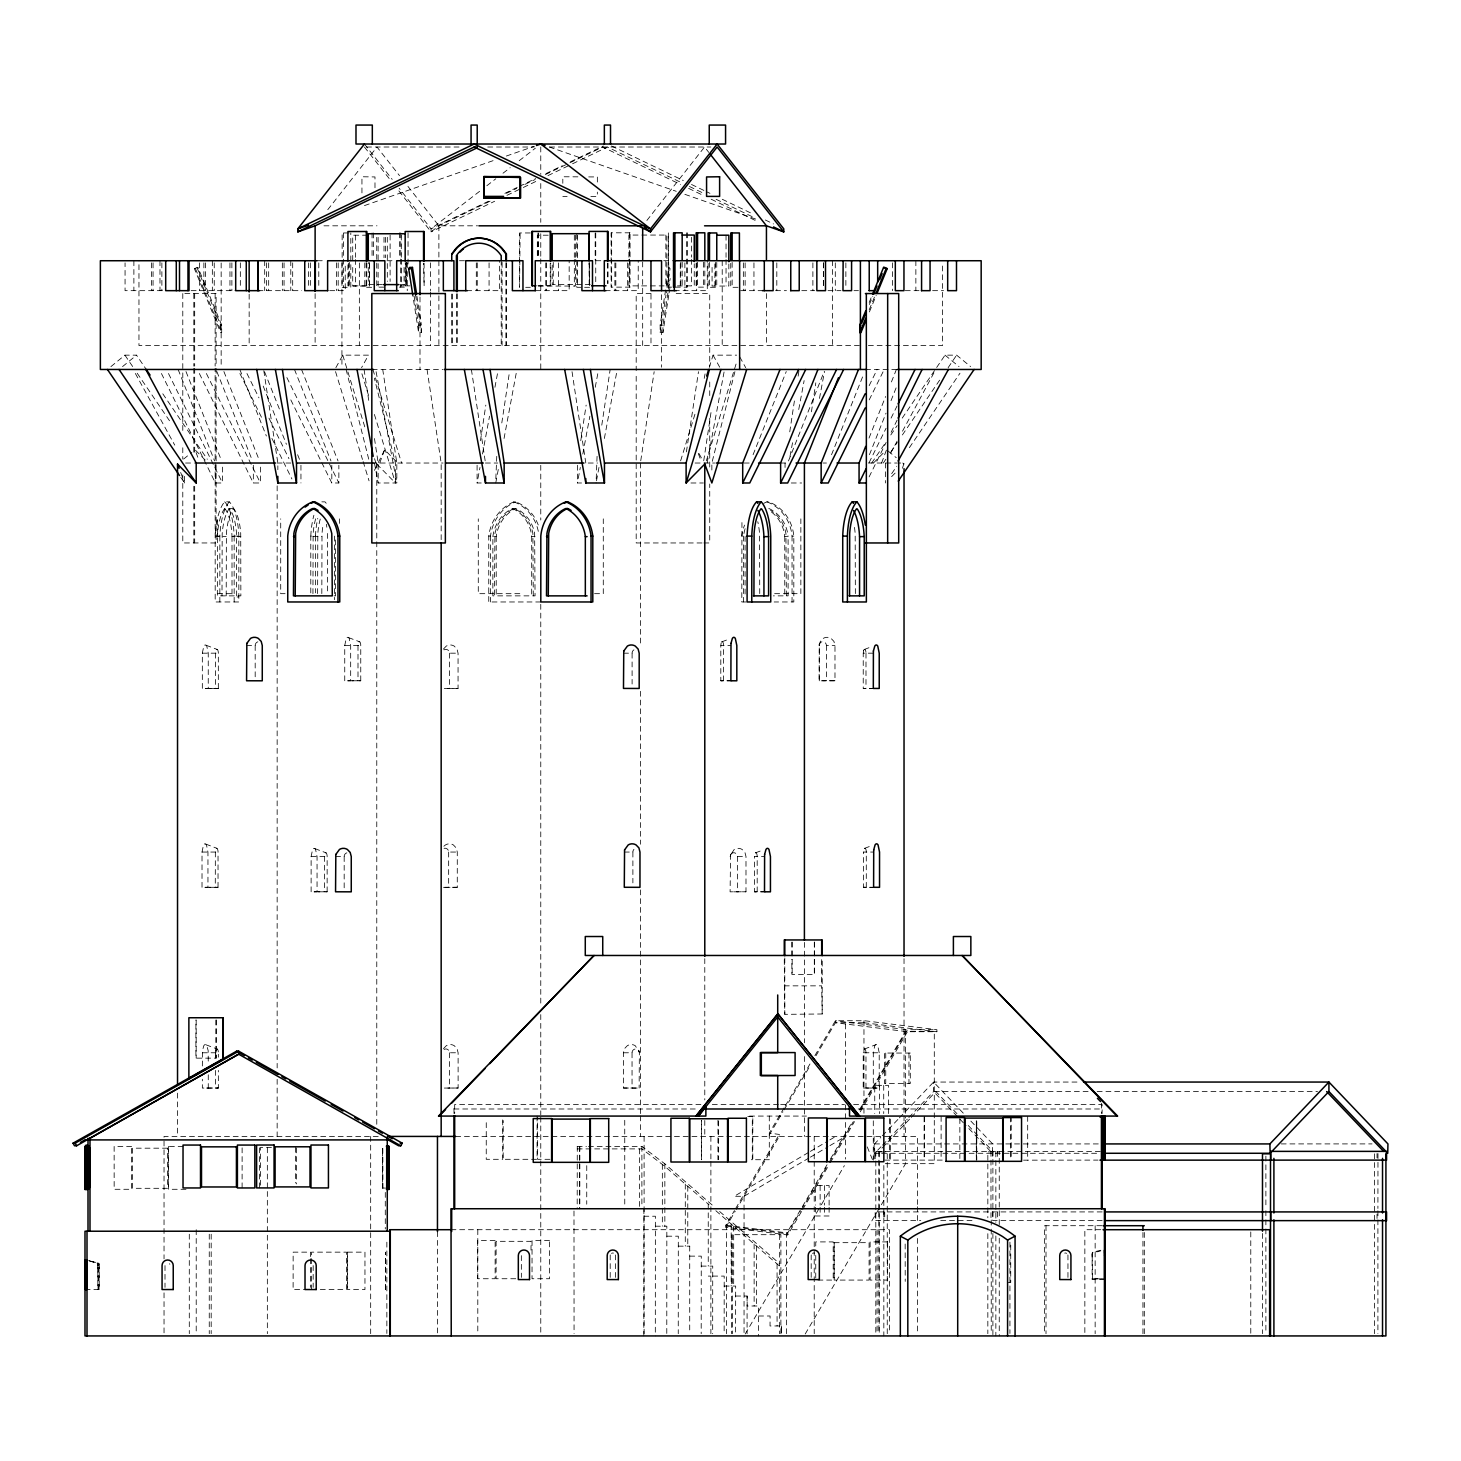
<?xml version="1.0" encoding="UTF-8"?>
<svg xmlns="http://www.w3.org/2000/svg" width="1461" height="1461" viewBox="0 0 1461 1461"><rect width="100%" height="100%" fill="white"/><g stroke="black" fill="none" stroke-linecap="round" stroke-linejoin="round"><path stroke-width="0.75" stroke-dasharray="5 3.75" d="M98.07 1289.57L97.832 1264.934M98.581 1289.552L98.051 1263.783M99.038 1289.552L99.038 1263.345M85.122 1289.533L99.275 1289.552L99.257 1264.916L98.581 1262.998L89.505 1261.026M1104.589 1279.562L1092.134 1279.562L1092.134 1253.008L1100.443 1251.018M1100.863 1278.813L1092.536 1278.813L1092.134 1253.1M89.304 1260.989L97.814 1263.363L97.832 1289.57M97.814 1264.313L97.631 1263.747M453.987 1113.519L453.987 1105.1M1101.448 1103.165L1101.43 1113.519M1100.845 1250.251L1092.536 1252.241L1092.134 1255.62M216.904 688.46L218.328 688.423L202.33 688.46L202.33 653.177L203.809 646.054A8.51 3.013 -90 0 1 206.768 646.054L208.247 653.177L208.247 688.423L205.234 688.46L218.328 688.423L218.328 653.177A3.78 1.333 -90 0 0 217.926 650.474A3.945 1.388 -90 0 0 215.972 650.474A3.78 1.333 -90 0 0 215.644 653.177M216.593 887.32L218.036 887.284L202.02 887.32L202.02 852.055L203.499 844.915A8.51 3.013 -90 0 1 206.476 844.915L207.955 852.055L207.955 887.284L204.924 887.32L218.036 887.284L218.036 852.055A3.78 1.333 -90 0 0 217.616 849.352A3.945 1.388 -90 0 0 215.68 849.352A3.78 1.333 -90 0 0 215.351 852.055L215.278 887.32M202.348 1066L202.44 1050.642L203.828 1045.656A8.51 3.013 -90 0 1 206.786 1045.656L208.174 1050.642L208.266 1063.791M325.693 891.831L327.136 891.794L311.12 891.831L311.12 856.548L312.599 849.425A8.51 3.013 -90 0 1 315.558 849.425L317.055 856.548L317.055 891.794L314.024 891.831L327.136 891.794L327.136 856.548A3.78 1.333 -90 0 0 326.716 853.845A3.945 1.388 -90 0 0 324.78 853.845A3.78 1.333 -90 0 0 324.452 856.548L324.379 891.831M359.315 680.808L360.757 680.771L344.741 680.808L344.741 645.525L346.22 638.402A8.51 3.013 -90 0 1 349.197 638.402L350.677 645.525L350.677 680.771L347.663 680.808L360.757 680.771L360.757 645.525A3.78 1.333 -90 0 0 360.356 642.822A3.945 1.388 -90 0 0 358.402 642.822A3.78 1.333 -90 0 0 358.073 645.525M226.199 595.869L226.382 533.667A36.415 12.875 90 0 1 233.267 508.866L233.888 508.83A34.206 12.09 -90 0 1 240.718 533.448L240.864 595.869L217.342 595.869L217.488 518.856M312.946 593.604L313.129 533.667A36.415 12.875 -90 0 1 316.325 516.573M321.822 593.604L322.004 533.667A36.415 12.875 90 0 1 323.191 524.499M635.845 1088.061L623.445 1088.025L623.445 1052.778L624.486 1048.669L627.372 1045.656A8.51 7.962 -90 0 1 635.206 1045.656L639.224 1051.792M730.573 854.429L730.098 891.831L745.987 891.794L745.987 856.548L744.946 852.439L742.078 849.425A8.51 7.962 -90 0 0 734.226 849.425L730.226 855.562M819.292 680.808L819.292 645.525L820.351 641.416L823.219 638.402A8.51 7.962 -90 0 1 831.053 638.402L833.939 641.416L834.98 645.525L834.98 680.771L822.58 680.808M480.45 440.747L485.819 405.117M496.758 456.343L495.754 480.76M501.799 422.941L509.524 371.697M580.766 440.747L586.135 405.117M597.074 456.343L596.07 482.988M601.786 425.169L610.168 369.469M640.74 460.799L654.163 371.697M686.396 451.887L687.419 445.203M687.747 442.975L698.486 371.697M703.727 460.799L711.105 411.801M789.744 431.853L794.784 398.433M798.144 376.153L799.149 369.469M811.439 411.801L815.804 382.837M668.773 295.085L662.947 332.56L660.153 332.56L660.153 325.109L669.101 267.418L670.069 268.623L666.307 292.876M660.153 332.56L665.979 295.085M662.947 332.56L662.947 325.109L670.179 278.503M669.12 292.876L670.142 286.265M492.868 536.625L493.343 533.667A36.415 34.078 -90 0 1 511.551 508.866L516.573 508.83A34.206 31.996 90 0 1 534.635 533.448L535.055 595.869L492.868 595.869L492.868 536.625L496.21 536.625L496.703 533.667A36.415 34.078 -90 0 1 514.893 508.866L515.733 508.465M481.235 482.988L477.09 482.988L479.993 467.41M482.477 454.042L489.526 416.221M494.932 387.275L497.836 371.697M495.754 482.988L498.658 467.41M504.045 438.464L516.5 371.697M581.551 482.988L577.405 482.988L580.309 467.41M582.793 454.042L589.86 416.221M595.248 387.275L598.152 371.697M596.49 480.76L598.973 467.41M604.361 438.464L616.816 371.697M704.22 378.381L705.06 373.925M707.124 462.954L724.126 371.697M790.017 456.27L792.921 440.692M798.729 409.537L804.134 380.609M819.475 398.415L824.461 371.697M734.92 371.642L711.854 463.027L711.854 471.903M680.625 460.854L695.984 410.815M709.297 367.423L713.059 355.151L736.636 355.151M706.339 460.854L736.271 363.332M819.201 644.538L819.566 643.388M374.418 470.369L384.663 449.751L397.757 463.027M379.714 463.027L384.663 449.751M881.586 463.027L886.535 449.751M902.46 468.269L904.03 463.027L897.803 463.027M753.072 454.718L786.255 371.551M788.483 460.945L824.168 371.551M831.528 454.718L863.889 373.632M869.021 438.081L885.622 396.497M891.429 381.942L896.397 369.469M869.441 454.718L886.023 413.134M891.009 400.661L896.817 386.106M869.185 302.445L871.724 296.273M869.386 304.509L872.783 296.273M869.185 309.878L875.121 295.432M869.405 311.942L876.18 295.432M869.149 385.686L877.148 369.469M869.204 399.876L884.215 369.469M869.076 462.717L886.06 428.256M891.064 418.12L897.072 405.957M869.112 476.907L886.115 442.446M891.119 432.31L897.109 420.147M890.717 453.074L897.145 441.131M902.514 431.178L935.734 369.469M335.866 367.679L342.769 355.151L368.501 355.151L361.579 367.679M784.064 1107.913L769.235 1133.097L779.316 1134.43L779.316 1136.421L736.344 1209.379M785.214 1105.977L810.325 1063.371M814.891 1055.609L835.418 1020.746L864.656 1020.746L936.903 1029.731L936.903 1031.722L907.445 1031.722L835.418 1022.737L816.023 1055.664M769.235 1135.087L782.932 1111.858M784.064 1109.903L810.325 1065.361M801.541 1211.498L787.735 1234.947L725.825 1227.24L725.825 1225.231L734.463 1210.548M735.614 1208.594L779.316 1134.43M725.825 1227.24L735.23 1211.242M786.42 1333.674L786.42 1233.687L829.209 1161.057M830.378 1159.084L852.347 1121.792M859.287 1110.013L905.546 1031.484L934.291 1031.484L934.291 1118.085M787.735 1234.947L787.735 1232.956L800.391 1211.461M801.541 1209.507L828.022 1164.563M829.172 1162.609L853.352 1121.573M860.255 1109.849L907.445 1029.731L936.903 1029.731M802.692 1209.544L829.172 1164.6M830.323 1162.646L854.502 1121.61M860.255 1111.839L907.445 1031.722L907.445 1029.731L835.418 1020.746L835.418 1022.737L864.656 1022.737L864.656 1020.746M745.201 1333.984L820.169 1206.731M821.319 1204.777L844.385 1165.622M805.212 1333.984L880.179 1206.731M881.33 1204.777L905.546 1163.668L905.546 1120.368M871.706 463.027L885.695 442.446M890.79 434.958L897.145 425.608M902.222 418.12L945.03 355.151L956.626 355.151L970.634 366.601M883.321 463.027L885.859 459.284M890.954 451.796L897.31 442.446M902.387 434.958L940.555 378.819M948.116 367.679L956.626 355.151M891.685 473.674L896.744 466.242M909.399 447.632L959.987 373.194M443.432 649.068L446.299 646.054A8.51 7.962 -90 0 1 454.152 646.054L457.019 649.068L458.06 653.177L458.06 688.423L445.678 688.46M443.468 1048.669L446.354 1045.656A8.51 7.962 -90 0 1 454.188 1045.656L457.056 1048.669L458.115 1052.778L458.115 1088.025L445.715 1088.061M327.775 209.69L376.993 147.013L399.51 175.667M646.894 220.447L704.549 147.013L708.786 152.382M233.577 508.465L224.391 508.866A36.415 12.875 90 0 0 217.525 533.667L217.342 536.625L226.199 536.625M879.321 1153.277L874.774 1153.277L880.965 1146.775M882.517 1145.15L907.281 1119.144M908.833 1117.519L933.597 1091.531L933.597 1082.053L1079.003 1082.053M881.969 1148.145L909.692 1119.035M911.244 1117.409L935.88 1091.531L957.466 1114.177M874.774 1153.277L874.536 1143.926L880.764 1137.407M882.316 1135.781L897.858 1119.51M899.41 1117.866L933.597 1082.053L964.662 1114.615M873.441 463.027L885.074 451.23M891.594 476.67L896.25 471.94M110.926 366.601L124.916 355.151L136.53 355.151L146.264 369.469M122.541 366.601L136.53 355.151M183.666 459.046L191.775 452.417M443.87 846.229L445.495 844.915A8.51 7.962 -90 0 1 453.348 844.915L456.216 847.928L457.275 852.055L457.275 887.284L444.874 887.32M479.628 191.318L431.068 228.866L431.068 231.861L494.64 201.271M486.823 185.748L495.809 178.79M503.004 173.22L510.199 167.668M519.203 160.71L535.383 148.182M490.074 201.18L438.884 225.816L431.068 231.861L397.739 189.437M808.426 1152.528L734.262 1196.285L744.051 1196.285L808.463 1158.299M810.38 1151.378L827.93 1141.023M829.885 1139.872L835.747 1136.421M810.417 1157.149L827.985 1146.775M829.921 1145.625L845.535 1136.421M488.485 201.253L431.068 228.866L399.127 188.213M504.885 193.345L517.194 187.428M519.239 186.442L535.639 178.552M545.903 173.622L562.302 165.714M570.502 161.769L603.32 145.99M506.437 193.309L516.683 188.378M524.864 184.433L535.11 179.52M545.337 174.589L567.854 163.76M569.918 162.774L602.663 147.013L680.461 184.433M506.93 195.354L521.285 188.451M523.348 187.465L537.703 180.561M547.948 175.612L570.502 164.764M572.566 163.778L607.411 147.013L681.246 182.534M194.368 268.623L197.984 267.418L221.688 325.109L221.688 332.56L220.629 332.56L194.368 268.623L197.984 267.418M721.825 641.836L729.331 638.987M864.255 649.488L871.76 646.657M755.447 852.859L761.071 850.74M864.547 848.348L872.053 845.517M864.236 1049.089L875.486 1044.834M364.446 205.599L493.471 160.527M506.364 156.035L534.324 146.264M216.922 1088.061L218.346 1088.025L218.346 1070.402M733.605 891.831L745.987 891.794M784.265 959.621L784.794 1014.336L822.196 1013.989L822.196 957.905M366.528 147.013L461.165 147.013M487.737 147.013L534.142 147.013M549.628 147.013L710.85 147.013M562.814 196.395L567.142 196.395M590.865 196.395L597.348 196.395L597.348 192.085M323.958 225.816L376.993 225.816M407.948 186.405L438.884 225.816L477.564 225.816M348.996 232.956L342.148 232.956L342.148 287.306L350.804 287.306L350.804 232.956M530.325 232.956L519.568 232.956L519.568 287.306L520.116 232.956M367.496 235.203L352.722 235.203L352.722 261.738M548.222 235.203L537.338 235.203L537.338 257.319M317.238 260.734L325.858 260.734M386.982 260.734L394.488 260.734M459.466 260.734L464.452 260.734M595.832 260.734L600.8 260.734M663.696 260.734L674.306 260.734M382.398 284.603L368.282 284.603L368.282 262.487M399.803 284.603L406.322 284.603L406.322 262.487M590.244 284.511L552.203 284.511L552.203 262.414M366.857 285.863L347.919 285.863L347.919 263.217M400.095 285.881L404.076 285.881L404.076 263.784M409.81 285.863L405.172 285.863L405.263 262.487M537.977 285.772L550.779 285.772L550.779 263.126M677.466 285.881L694.249 285.881L694.249 263.784M538.397 286.046L575.378 286.046L575.378 259.528M371.642 287.306L364.793 287.306L364.793 262.396M384.006 287.141L376.737 287.141L376.737 237.339M399.383 287.141L408.039 287.141M525.686 287.306L530.325 287.306M589.605 287.306L576.803 287.306L576.803 232.956M738.024 287.306L730.756 287.306L730.756 262.396M162.281 290.666L125.062 290.666L125.062 262.87M191.135 290.666L238.435 290.666M257.958 290.666L301.715 290.666M329.729 290.666L345.234 290.666L345.234 262.87M466.662 290.666L499.644 290.666L499.644 260.734M535.73 290.666L569.169 290.666L569.169 260.734M605.256 290.666L638.22 290.666L638.22 260.734M674.306 290.666L707.288 290.666L707.288 260.734M740.617 290.666L762.368 290.666M775.535 290.666L786.456 290.666M801.779 290.666L814.727 290.666M828.058 290.666L840.97 290.666M853.991 290.666L858.447 290.666M905.254 290.666L919.426 290.666M932.611 290.666L943.569 290.666M184.835 293.551L216.1 293.551L216.1 366.108M651.076 293.551L636.192 293.551L636.192 370.637M676.187 293.551L709.736 293.551L709.736 366.108M196.925 267.418L220.629 325.109L221.688 325.109M414.12 296.273L418.595 325.109L421.407 325.109L421.407 332.56L418.595 332.56L412.787 295.085M660.153 325.109L662.947 325.109M859.397 345.526L138.959 345.526L138.959 260.734M868.382 345.526L942.601 345.526L942.601 262.962M372.208 369.469L442.975 369.469M865.551 369.469L897.438 369.469M185.565 463.027L194.587 463.027M277.152 463.027L293.898 463.027M371.478 463.027L443.067 463.027M485.381 463.027L497.763 463.027M579.487 463.027L597.604 463.027M695.089 463.027L714.721 463.027M744.215 463.027L749.858 463.027M780.612 463.027L787.662 463.027M822.927 463.027L826.451 463.027M868.327 463.027L896.981 463.027M161.441 373.523L215.443 482.988L222.492 482.988L222.492 465.255M199.353 373.523L253.337 482.988L260.405 482.988L260.405 465.255M290.812 399.876L331.811 482.988L338.861 482.988L338.861 465.255M374.436 462.954L378.162 482.988L396.826 482.988L396.826 463.027L382.727 369.469M690.943 482.988L703.38 482.988M791.259 482.988L801.632 482.988M229.34 501.853A42.533 15.03 90 0 0 219.844 536.096L215.187 536.096A42.533 15.03 90 0 1 224.665 501.853L229.34 501.853A40.305 14.245 90 0 1 238.837 536.096L238.837 601.969L215.187 601.969L215.132 368.373M321.84 501.853L324.963 501.853A40.305 14.245 90 0 1 327.41 505.049M540.753 601.969L488.759 601.969L488.759 536.096A42.533 39.776 -90 0 1 513.87 501.853L515.642 501.853A40.305 37.694 -90 0 1 538.232 524.956M763.665 503.388A42.533 39.776 -90 0 1 766.934 501.853L768.687 501.853A40.305 37.694 -90 0 1 793.816 536.096L793.816 601.969L774.147 601.969M224.665 501.853A40.305 14.245 90 0 1 234.162 536.096L238.837 536.096M310.791 592.892L310.791 536.096L315.466 536.096A42.533 15.03 90 0 1 317.767 518.381M488.759 536.096L490.512 536.096A42.533 39.776 -90 0 1 515.642 501.853M745.11 528.663A42.533 39.776 -90 0 0 743.576 536.096L741.804 536.096A42.533 39.776 -90 0 1 744.562 525.102M766.934 501.853A40.305 37.694 -90 0 1 792.045 536.096L793.816 536.096M224.702 508.465L225.031 508.83A34.206 12.09 -90 0 1 231.842 533.448L232.007 536.516L240.864 536.516M312.946 536.625L321.822 536.625M512.373 508.465L513.213 508.83A34.206 31.996 90 0 1 531.293 533.448L531.694 536.516L535.055 536.516M771.536 512.099A34.206 31.996 90 0 1 784.338 533.448L784.758 536.516L788.1 536.516L788.1 595.869L773.399 595.869M702.01 542.962L636.192 542.962L636.192 372.92M703.855 542.962L709.736 542.962L709.736 484.011M217.488 593.677L233.176 593.677M285.078 593.677L280.713 593.677L280.713 518.856M519.806 593.677L478.277 593.677L478.277 518.856M594.554 593.677L603.283 593.677L603.283 518.856M774.622 593.677L800.847 593.677L800.847 518.856M334.058 595.869L335.628 595.869L335.628 536.625M237.066 596.983L238.472 596.983M746.169 601.969L741.804 601.969L741.951 518.856M246.58 645.525L255.182 645.525A3.78 3.543 -90 0 1 256.259 642.822A3.945 3.689 -90 0 1 257.885 641.836M344.741 645.525L360.757 645.525M722.245 680.808L720.803 680.771L720.803 645.525L730.884 645.525M834.98 680.771L819.091 680.808L819.292 645.525M819.091 645.525A3.78 3.543 -90 0 1 820.151 642.822A3.945 3.689 -90 0 1 825.301 642.822A3.78 3.543 -90 0 1 826.378 645.525L834.98 645.525M202.33 653.177L218.328 653.177M443.998 649.871A3.945 3.689 -90 0 1 448.399 650.474A3.78 3.543 -90 0 1 449.458 653.177L458.06 653.177M623.482 653.177L632.102 653.177A3.78 3.543 -90 0 1 633.161 650.474A3.945 3.689 -90 0 1 633.928 649.871M873.313 653.177L863.232 653.177L863.232 688.423L864.656 688.46M731.961 680.808L720.803 680.771L733.897 680.808M444.308 688.46L458.06 688.423M874.39 688.46L863.232 688.423L876.326 688.46M202.02 852.055L218.036 852.055M444.071 848.348A3.945 3.689 -90 0 1 447.596 849.352A3.78 3.543 -90 0 1 448.673 852.055L457.275 852.055M624.285 852.055L632.887 852.055A3.78 3.543 -90 0 1 633.964 849.352M864.967 887.32L863.524 887.284L863.524 852.055L873.605 852.055M311.12 856.548L327.136 856.548M335.555 856.548L344.175 856.548A3.78 3.543 -90 0 1 345.234 853.845A3.945 3.689 -90 0 1 346.878 852.859M730.098 856.548L730.299 856.548A3.78 3.543 -90 0 1 731.377 853.845M731.176 853.845A3.945 3.689 -90 0 1 736.326 853.845A3.78 3.543 -90 0 1 737.385 856.548L745.987 856.548M755.867 891.831L754.424 891.794L754.424 856.548L764.505 856.548M443.505 887.32L457.275 887.284M874.682 887.32L863.524 887.284L874.445 887.32M765.582 891.831L754.424 891.794L765.345 891.831M784.265 985.846L821.685 985.846L822.196 1013.989M202.348 1052.778L218.346 1052.778L218.346 1057.18M444.034 1049.473A3.945 3.689 -90 0 1 448.436 1050.075A3.78 3.543 -90 0 1 449.513 1052.778L458.115 1052.778M623.445 1052.778L632.047 1052.778A3.78 3.543 -90 0 1 633.124 1050.075A3.945 3.689 -90 0 1 638.274 1050.075A3.78 3.543 -90 0 1 639.352 1052.778L639.133 1088.061M639.334 1052.778L638.859 1050.642M879.212 1052.778L877.732 1045.656A8.51 3.013 -90 0 0 874.774 1045.656L873.294 1052.778L873.294 1088.025L876.308 1088.061L863.214 1088.025L879.212 1088.061L879.212 1052.778L863.214 1052.778L863.214 1088.025L864.638 1088.061M444.345 1088.061L458.115 1088.025M623.445 1088.025L639.334 1088.061M1088.098 1091.531L933.597 1091.531L958.361 1117.519M1097.174 1091.531L1317.548 1091.531M700.896 1104.498L454.681 1104.498L454.681 1113.519M712.292 1104.498L778.403 1104.498M780.685 1104.498L844.513 1104.498M853.626 1104.498L1102.124 1104.498L1102.124 1113.519M453.987 1108.99L696.806 1108.99M858.191 1108.99L1102.124 1108.99M749.566 1116.076L806.472 1116.076M747.795 1116.478L752.305 1116.478L752.305 1159.724L747.795 1159.724M378.216 1136.421L164.034 1136.421L164.034 1258.852M455.686 1136.421L917.526 1136.421L917.526 1204.448M874.536 1143.926L1099.476 1143.926M1281.169 1143.908L1372.043 1143.908M131.618 1146.392L114.141 1146.392L114.159 1189.291L131.618 1189.291L131.6 1146.392M185.967 1189.291L168.508 1189.291L168.508 1146.392L185.967 1146.392M577.186 1146.392L586.427 1146.392M588.418 1146.392L641.89 1146.392L664.846 1163.851L712.785 1205.544M271.472 1147.36L260.551 1147.36L260.551 1187.483M382.8 1148.291L382.946 1188.414M577.186 1148.894L641.89 1148.894L664.846 1166.353L709.06 1204.795M1100.316 1151.378L875.176 1151.378L875.176 1160.107M881.604 1153.277L1099.713 1153.277M549.957 1159.303L537.575 1159.303L537.575 1117.738M884.709 1160.107L945.304 1160.107M1023.54 1160.162L1098.033 1160.107M885.256 1163.668L934.291 1163.668L934.291 1120.368M385.467 1188.049L382.472 1188.049L382.472 1147.926L382.618 1188.049M1102.16 1211.918L875.176 1211.918L875.176 1220.629L920.795 1220.629M643.826 1216.228L655.368 1216.228L655.313 1335.938M940.738 1220.629L975.199 1220.629M1102.16 1220.629L992.75 1220.629L992.75 1211.918M1101.85 1225.706L1044.633 1225.706L1044.633 1333.692M655.313 1226.199L666.837 1226.199L666.782 1335.938M450.938 1229.705L889.402 1229.705L889.402 1333.674M1100.772 1229.705L1084.847 1229.705L1084.847 1335.938M666.782 1236.189L678.306 1236.189L678.251 1333.692M386.855 1242.16L386.855 1333.455M834.176 1242.672L869.094 1242.672L869.094 1280.073L834.176 1280.073L834.176 1242.672L834.176 1280.073M905.163 1244.005L905.217 1281.407M1010.738 1245.082L1010.738 1282.484L1007.743 1282.484M678.251 1246.16L689.793 1246.16M347.481 1252.15L364.958 1252.15L364.958 1289.552L347.481 1289.552L347.481 1252.15L347.499 1289.552M689.72 1256.131L701.262 1256.131L701.189 1333.692M701.189 1266.103L712.731 1266.103L712.676 1333.729M708.275 1276.092L710.758 1276.092M712.676 1276.092L724.199 1276.092L724.145 1333.674M515.751 1278.74L496.101 1278.74L496.101 1241.32L531.037 1241.32L531.019 1250.123M1092.536 1278.795L1104.991 1278.795M817.923 1280.073L833.208 1280.073L833.19 1241.905L815.749 1241.905L815.749 1246.397M724.145 1286.064L735.668 1286.064L735.614 1333.729M308.399 1289.552L293.113 1289.552L293.15 1252.15L310.59 1252.15L310.59 1256.551M320.288 1289.552L346.476 1289.552L346.476 1252.15L311.558 1252.15L311.558 1289.552M385.613 1289.552L385.485 1252.15L385.485 1289.552L388.48 1289.552M735.614 1296.035L747.155 1296.035L747.155 1306.006L758.624 1306.006L758.551 1335.938M758.551 1315.996L770.093 1315.996L770.038 1325.967L781.562 1325.967L781.562 1335.938M577.917 176.836L562.814 176.763L562.814 183.301M588.71 176.909L597.348 176.945L597.348 183.429M863.962 1022.737L936.903 1031.722M725.825 1225.231L787.735 1232.956M726.427 1226.199L786.42 1233.687M88.646 1260.496L99.275 1263.747M549.373 147.013L676.26 191.318M684.862 194.331L757.967 219.862M348.485 637.58L359.735 641.836M206.056 645.232L217.305 649.488M314.846 848.604L326.113 852.859M205.745 844.093L217.013 848.348M206.074 1044.834L217.324 1049.089M768.778 508.465L769.618 508.83A34.206 31.996 90 0 1 787.698 533.448L788.1 536.516M611.52 145.99L683.291 180.525M691.491 184.47L709.955 193.345M722.245 199.262L753.018 214.073M765.308 219.99L773.526 223.935M689.446 186.478L703.8 193.382M716.109 199.299L755.063 218.054M688.642 188.378L702.978 195.281M711.178 199.226L758.259 221.871M945.03 355.151L959.019 366.601M888.16 451.084L896.269 457.713M902.77 463.027L904.03 464.068M719.634 1211.498L779.571 1263.619M715.853 1210.712L779.571 1266.103M376.774 464.068L395.438 482.988L395.438 463.027L374.363 378.18M205.216 460.087L195.025 449.751L198.55 459.229M970.871 1121.117L992.622 1143.908L992.403 1153.277L967.639 1127.271M968.241 1125.5L992.896 1151.378L992.896 1219.734M959.895 1119.144L966.086 1125.646M364.428 144.018L392.187 179.374M364.428 147.013L390.799 180.598M162.792 393.794L207.316 459.284M124.916 355.151L133.444 367.679M137.188 373.212L170.261 421.864M180.78 477.4L184.579 482.988L184.579 476.341M739.777 356.941L745.694 367.679M713.059 355.151L719.981 367.679M698.997 453.549L703.179 461.128M135.343 373.45L174.736 445.112M286.867 377.577L338.861 482.988M246.964 373.523L258.962 397.849M268.952 418.12L288.949 458.663M239.896 373.523L262.907 420.147M271.892 438.391L291.89 478.934M206.403 373.523L260.405 482.988M168.49 373.523L222.492 482.988M195.427 268.623L221.688 332.56M867.25 1146.903L872.4 1159.486M301.532 369.469L338.021 460.945M294.483 369.469L330.971 460.945M279.38 408.97L263.619 369.469L277.846 463.027L277.846 469.675M297.624 454.718L300.126 460.945M263.199 386.106L286.429 444.327M239.823 369.469L266.359 435.999M223.898 371.551L259.565 460.945M216.849 371.551L252.516 460.945M185.985 371.551L221.652 460.945M178.114 369.469L214.603 460.945M698.303 453.549L701.134 461.128M180.671 472.469L184.579 482.988M372.884 369.469L401.592 463.027M361.908 373.76L369.14 397.319M374.4 414.449L395.438 482.988M342.769 355.151L365.195 428.219M374.546 458.681L375.879 463.027M335.537 371.605L362.474 459.43M363.132 461.566L369.049 480.833M346.093 369.469L369.158 460.854M376.098 371.697L396.826 482.988M416.933 296.273L421.407 325.109M415.581 295.085L421.407 332.56M572.036 371.697L585.806 463.027M471.392 369.469L485.162 460.799M427.05 369.469L441.167 463.027L441.167 540.643M364.063 369.469L368.775 400.661M374.473 438.519L378.162 463.027L378.162 482.988M327.465 533.448L327.629 593.677M98.581 1262.998L98.07 1265.61M97.613 1262.998L97.832 1265.61M1092.536 1252.241L1092.134 1254.944M99.038 1264.295L98.581 1265.591M1377.979 1153.569L1377.906 1208.448M1377.906 1210.731L1377.979 1218.456M1377.906 1219.825L1377.906 1333.674M1377.029 1153.569L1377.029 1157.916M1377.029 1214.091L1377.029 1218.456M1374.491 1153.806L1374.491 1212.995M1374.491 1215.278L1374.491 1222.108M1374.491 1224.391L1374.491 1333.674M1265.883 1156.089L1265.883 1208.448M1265.883 1210.731L1265.883 1217.561M1265.883 1219.825L1265.883 1226.656M1265.883 1228.938L1265.883 1333.674M1262.487 1233.486L1262.487 1333.674M1250.78 1231.952L1250.78 1333.674M1144.31 1232.463L1144.31 1333.692M1142.94 1232.463L1142.94 1333.692M1095.147 1225.706L1095.147 1333.692M1067.954 1277.407L1067.954 1255.62A2.593 2.593 0 0 0 1067.863 1254.944M1046.003 1225.706L1046.003 1333.692M1027.686 1116.405L1027.667 1160.162M1011.195 1116.405L1011.176 1157.97M1010.683 1116.916L1010.683 1157.879M1009.935 1242.16L1009.935 1333.455M999.251 1224.592L999.251 1151.871L987.837 1151.871L987.837 1217.78M999.251 1238.216L999.251 1335.938M997.479 1151.378L997.479 1160.107M997.479 1211.918L997.479 1220.629M995.854 1151.871L995.854 1222.309M995.854 1235.951L995.854 1335.938M992.896 1233.413L992.896 1335.938M992.75 1151.378L992.75 1157.916M990.978 1151.378L990.978 1218.456M991.234 1220.045L991.234 1226.856M991.234 1229.139L991.234 1333.674M987.837 1233.687L987.837 1333.674M976.77 1121.464L976.77 1160.162M976.332 1160.162L976.332 1120.788L976.313 1157.97M959.859 1118.596L959.84 1160.162M941.121 1116.441L941.103 1160.18M924.63 1116.441L924.612 1160.18M924.119 1116.935L924.119 1160.18M917.526 1206.713L917.526 1222.583M917.526 1238.453L917.526 1333.674M915.864 260.734L915.864 290.666M908.961 1053.052L908.961 1083.478M905.546 1029.494L905.546 1118.085M904.03 958.653L904.03 1113.629M904.03 1115.912L904.03 1136.421M892.525 262.87L892.525 290.666M890.206 1119.217L890.206 1160.18M889.767 1118.615L889.749 1160.18M888.398 1113.592L888.398 1085.34L874.737 1085.34L874.737 1113.592M887.247 1333.674L887.247 1151.871L875.815 1151.871L875.815 1158.683M885.75 1053.052L885.75 1083.478M885.366 463.027L885.366 482.988M884.709 1211.918L884.709 1220.629M883.832 1165.513L883.832 1335.938M883.722 1085.34L883.722 1113.592M883.759 1211.918L883.759 1220.629M879.394 1085.34L879.394 1113.592M879.212 1151.871L879.212 1158.683M879.212 1160.965L879.212 1333.674M878.883 1151.378L878.883 1209.562M878.883 1211.79L878.883 1333.674M877.093 1229.705L877.093 1333.674M875.815 1160.965L875.815 1333.674M874.098 1136.421L874.098 1159.121M873.294 1120.806L873.276 1160.18M866.282 887.32L866.282 852.055A3.78 1.333 -90 0 0 865.88 849.352A3.945 1.388 -90 0 0 863.944 849.352A3.78 1.333 -90 0 0 863.615 852.055M865.989 653.177L865.989 688.46M865.971 1088.061L865.971 1052.778A3.78 1.333 -90 0 0 865.569 1050.075A3.945 1.388 -90 0 0 863.615 1050.075A3.78 1.333 -90 0 0 863.287 1052.778M863.962 1020.746L863.962 1113.684M855.361 593.604L855.178 533.667A36.415 12.875 -90 0 0 853.991 524.499M845.864 262.87L845.864 288.529M845.535 1023.997L845.535 1091.458M845.535 1104.936L845.535 1159.121M835.29 262.87L835.29 290.666M832.405 260.734L832.405 345.526M829.117 1205.124L829.117 1185.565L815.457 1185.565L815.457 1205.124M829.117 1207.297L829.117 1215.99L815.457 1215.99L815.457 1207.297M826.378 645.525L826.378 680.771M824.461 1185.565L824.461 1205.124M824.461 1207.297L824.461 1215.99M823.584 262.87L823.584 288.529M823.474 262.87L823.474 288.529M821.685 959.621L821.685 985.846M820.132 1185.565L820.132 1205.124M820.132 1207.297L820.132 1215.99M815.749 1255.364L815.749 1280.073M814.617 942.108L814.617 957.174M814.617 959.311L814.617 974.377L791.862 974.377L791.862 959.311M814.307 942.108L814.307 957.174M814.307 959.311L814.307 974.377M814.215 1136.421L814.215 1159.103M814.215 1161.367L814.215 1204.448M814.215 1206.713L814.215 1333.674M812.882 262.87L812.882 290.666M811.184 1277.371L811.184 1255.62A2.593 2.593 0 0 1 811.275 1254.944M804.408 942.4L804.408 1042.825M804.408 1056.522L804.408 1136.421M792.045 536.096L792.045 601.969M792.172 942.108L792.172 957.174M792.172 959.311L792.172 974.377M791.862 942.108L791.862 957.174M786.347 595.869L785.927 533.448A34.206 31.996 90 0 0 770.568 510.327M785.05 463.027L785.05 467.465M784.758 536.516L784.758 595.869M784.794 957.996L784.794 1014.336M781.507 1325.967L781.507 1333.948M780.886 1333.692L780.886 1234.691L731.377 1234.691L731.377 1333.692M779.663 1234.691L779.663 1333.692M777.069 1263.948L777.069 1325.967M776.814 262.87L776.814 290.666M769.29 1115.967L769.308 1159.724L752.799 1159.724L752.817 1115.967M766.441 293.57L766.441 345.526M759.738 593.604L759.556 533.667A36.415 12.875 -90 0 0 757.784 521.705M757.182 891.831L757.182 856.548A3.78 1.333 -90 0 0 756.78 853.845A3.945 1.388 -90 0 0 754.844 853.845A3.78 1.333 -90 0 0 754.515 856.548M756.615 1246.16L756.615 1306.006M753.949 262.87L753.949 290.666M754.132 1243.987L754.132 1306.006M747.082 1296.035L747.082 1333.802M745.128 262.87L745.128 290.666M745.073 536.516L745.073 595.869M744.051 1196.285L744.051 1333.692M743.576 536.096L743.576 601.969M743.357 262.87L743.357 290.666M737.385 856.548L737.385 891.794M733.678 1226.199L733.678 1286.064M732.6 1234.691L732.6 1333.692M732.144 262.396L732.144 287.306M731.176 1224.044L731.176 1286.064M728.838 263.948L728.838 286.046L712.073 286.046L712.073 263.948M726.427 1224.208L726.427 1333.71M726.044 235.203L726.044 257.319M726.044 259.528L726.044 286.046M723.56 680.808L723.56 645.525A3.78 1.333 -90 0 0 723.158 642.822A3.945 1.388 -90 0 0 721.204 642.822M722.209 260.734L722.209 345.526M718.392 1121.025L718.392 1159.724M717.954 1120.331L717.935 1159.724M716.767 262.396L716.767 287.306L708.11 287.306L708.11 262.396M715.379 262.396L715.379 287.306M714.867 263.948L714.867 286.046M710.886 1136.421L710.886 1159.103M710.886 1161.367L710.886 1204.448M710.886 1206.713L710.886 1333.674M709.736 381.978L709.736 395.584M709.736 418.266L709.736 470.405M709.498 262.396L709.498 287.306M708.238 1204.083L708.238 1266.103M704.823 262.231L704.823 287.141L696.148 287.141L696.148 262.231M704.786 958.653L704.786 1099.95M704.786 1120.459L704.786 1136.421M703.435 262.231L703.435 287.141M697.554 262.231L697.554 287.141M696.696 262.87L696.696 290.666M691.455 237.266L691.455 257.154M691.455 259.364L691.455 285.881M689.72 1246.16L689.72 1333.656M687.784 1186.295L687.784 1246.16M687.291 232.81L687.291 287.141L668.353 287.141L668.353 232.81L668.919 287.141M686.725 232.81L686.725 287.141M685.3 1184.14L685.282 1246.16M684.88 262.87L684.88 290.666M682.177 262.231L682.177 287.141M680.789 262.231L680.789 287.141M680.278 263.784L680.278 285.881M665.869 235.057L665.869 285.881M664.846 1163.851L664.846 1226.199M662.344 1164.454L662.344 1226.199M661.559 294.72L661.559 367.204M650.985 294.209L650.985 345.526M644.1 1136.421L644.1 1204.448M644.1 1206.713L644.1 1333.674M643.899 1208.74L643.826 1335.938M642.676 261.957L642.676 345.526M641.89 1146.392L641.89 1204.321M640.393 463.027L640.393 645.652M640.393 691.29L640.393 844.239M640.393 889.895L640.393 1113.592M640.393 1115.875L640.393 1136.421M639.407 1148.894L639.407 1208.74M632.887 852.055L632.887 882.882M632.102 653.177L632.102 684.022M632.047 1052.778L632.047 1088.025M629.49 232.81L629.49 287.141M628.887 257.154L628.887 235.057L666.928 235.057L666.928 285.881L628.887 285.881L628.887 259.364M627.646 262.87L627.646 290.666M624.742 1120.295L624.76 1204.211M615.83 262.87L615.83 290.666M615.41 1277.407L615.41 1255.62A2.593 2.593 0 0 0 615.318 1254.944M614.898 262.87L614.898 290.666M611.666 232.81L611.666 287.141M610.205 1277.371L610.205 1255.62A2.593 2.593 0 0 1 610.296 1254.944M608.013 263.126L608.013 283.507M607.466 263.126L607.466 283.507M595.741 232.956L595.741 282.777M595.175 232.956L595.175 260.131M589.641 263.126L589.641 285.772L589.075 263.126M589.185 262.414L589.185 284.511M586.756 1165.659L586.738 1204.211M579.761 1146.392L579.761 1208.74M579.688 1146.392L579.688 1208.74M577.351 235.221L577.351 287.306M577.405 465.255L577.405 482.988M577.278 1146.392L577.186 1208.74M575.378 235.203L575.378 257.319M574.319 235.203L574.319 257.319M574.319 259.528L574.319 286.046M573.99 1211.023L574.063 1333.674M558.595 262.87L558.595 290.666M553.262 262.414L553.262 284.511M550.231 263.126L550.231 285.772M546.304 262.87L546.304 290.666M545.83 262.87L545.83 290.666M540.771 147.013L540.771 174.389M540.771 183.52L540.771 222.309M540.771 233.723L540.771 256.533M540.771 258.816L540.771 369.469M540.771 465.31L540.771 520.006M540.771 604.343L540.771 1005.46M540.771 1014.591L540.771 1114.871M540.771 1117.154L540.771 1333.656M538.506 232.956L538.506 257.866M537.94 232.956L537.94 257.866M537.082 1116.058L537.082 1159.303L503.168 1159.303L503.168 1120.605M533.283 595.869L532.881 533.448A34.206 31.996 90 0 0 514.802 508.83L513.14 508.866A36.415 34.078 -90 0 0 494.932 533.667L494.457 595.869M531.694 536.516L531.694 595.869M521.34 1255.62L521.34 1277.371M506.419 262.816L506.419 345.453M505.89 262.816L505.89 345.453M502.712 1119.911L502.73 1159.303L486.239 1159.303L486.257 1119.911M502.091 262.414L502.091 345.453M501.214 260.168L501.214 345.453M496.21 536.625L496.21 595.869M490.512 536.096L490.512 601.969M489.07 262.87L489.07 290.666M477.802 1229.705L477.802 1333.674M477.254 262.87L477.254 290.666M477.09 465.255L477.09 482.988M476.304 262.87L476.304 290.666M457.311 293.825L457.311 345.453M456.416 293.825L456.416 345.453M452.289 294.081L452.289 345.453M451.759 294.081L451.759 345.453M449.458 653.177L449.458 688.423M449.513 1052.778L449.513 1088.025M448.655 852.055L448.655 887.284M438.884 225.816L438.884 345.526M437.46 1231.641L437.46 1333.674M430.593 262.87L430.593 290.666M430.575 291.981L430.575 345.526M424.11 263.217L424.11 285.863L423.544 263.217M420.001 296.985L420.001 369.469M418.595 325.109L418.595 332.56M408.039 232.81L408.039 264.496M407.254 262.87L407.254 290.666M406.651 262.231L406.651 287.141M405.72 263.217L405.72 285.863M401.282 235.057L401.282 257.154M401.282 259.364L401.282 285.881M400.771 232.81L400.771 287.141M399.383 232.81L399.383 257.702M390.105 235.057L390.105 281.462M387.311 237.266L387.311 281.462M385.394 237.339L385.394 257.702M385.284 1192.413L385.284 1228.938M384.006 237.339L384.006 257.702M378.125 237.339L378.125 287.141M376.774 463.027L376.774 1125.025M374.984 187.757L374.984 176.945L361.944 176.763L361.944 196.395M373.45 232.956L373.45 257.866M372.062 232.956L372.062 257.866M370.674 1136.421L370.674 1333.674M369.487 263.948L369.487 286.046L352.722 286.046L352.722 263.948M369.341 262.487L369.341 284.603M366.857 263.217L366.693 286.046M366.181 262.396L366.181 287.306M359.351 262.962L359.351 345.526M358 645.525L358 680.808M355.516 235.203L355.516 257.319M355.516 259.528L355.516 286.046M349.416 262.396L349.416 287.306M348.485 263.217L348.485 285.863M344.175 856.548L344.175 889.603M343.536 232.956L343.536 287.306M341.929 262.998L341.929 367.204M339.372 518.856L339.372 523.403M338.185 262.87L338.185 290.666M336.432 262.87L336.432 290.666M334.441 536.096L334.441 599.704M331.811 465.255L331.811 482.988M318.79 262.87L318.79 288.529M317.621 593.604L317.804 533.667A36.415 12.875 90 0 1 320.251 519.039M315.466 536.096L315.466 592.892M315.119 293.57L315.119 345.526M313.165 1265.591L313.165 1287.378M310.572 1258.743L310.59 1287.36M310.335 262.87L310.335 288.529M308.435 262.87L308.435 288.529M300.948 465.255L300.948 482.988M296.492 1147.835L296.473 1183.958M295.469 1147.36L295.469 1183.026M292.693 262.87L292.693 290.666M290.794 260.734L290.794 290.666M284.055 262.87L284.055 290.666M282.338 262.87L282.338 290.666M277.152 485.856L277.152 1067.936M277.152 1079.35L277.152 1136.421M268.678 262.87L268.678 290.666M267.345 1147.762L267.345 1333.674M266.432 262.87L266.432 290.666M264.697 260.734L264.697 290.666M259.565 1147.835L259.583 1188.469M255.182 645.525L255.182 678.561M253.337 465.255L253.337 482.988M249.155 294.209L249.155 345.526M242.124 1147.835L242.106 1188.469M240.334 262.87L240.334 288.529M236.664 595.869L236.518 533.448A34.206 12.09 -90 0 0 229.687 508.83L229.067 508.866A36.415 12.875 90 0 0 222.182 533.667L221.999 595.869M234.162 536.096L234.162 601.969M231.879 262.87L231.879 290.666M232.007 536.516L232.007 595.869M229.961 262.87L229.961 290.666M221.159 262.998L221.159 367.204M220.629 325.109L220.629 332.56M219.844 536.096L219.844 601.969M216.1 368.373L216.1 542.962L182.789 542.962L182.789 474.935M216.228 1019.997L216.228 1058.148L195.902 1058.148L195.902 1019.997M215.954 1019.997L215.954 1058.148M215.443 465.255L215.443 482.988M215.571 653.177L215.571 688.46M215.589 1052.778L215.589 1059.389M215.589 1070.42L215.589 1088.061M215.132 293.551L215.132 366.108M214.237 262.87L214.237 290.666M212.338 260.734L212.338 290.666M211.188 1234.216L211.188 1333.674M209.252 1234.216L209.252 1333.674M208.266 1074.803L208.266 1088.025L205.252 1088.061L218.346 1088.025L202.348 1088.061L202.348 1079.241M205.599 262.87L205.599 290.666M203.883 262.87L203.883 290.666M199.609 262.87L199.609 290.666M196.176 1019.997L196.176 1058.148M196.212 1229.705L196.212 1333.674M194.678 293.551L194.678 366.108M194.678 368.373L194.678 452.271M194.678 486.276L194.678 542.962M193.82 293.551L193.82 366.108M193.82 368.373L193.82 452.271M193.82 486.276L193.82 542.962M189.291 1234.216L189.291 1333.674M182.789 293.551L182.789 370.637M182.789 372.92L182.789 431.872M182.789 447.742L182.789 459.064M177.53 1093.12L177.53 1136.421M168.526 1146.392L168.526 1189.291M165.002 1265.591L165.002 1287.36M164.034 1292.857L164.034 1333.674M161.879 262.87L161.879 290.666M159.979 260.734L159.979 290.666M153.058 262.87L153.058 290.666M151.506 262.87L151.506 290.666M133.882 260.734L133.882 290.666M215.991 1050.075A3.945 1.388 -90 0 1 217.945 1050.075A3.78 1.333 -90 0 1 218.346 1052.778M215.662 1052.778A3.78 1.333 -90 0 1 216.064 1050.075M720.876 645.525A3.78 1.333 -90 0 1 721.277 642.822M310.791 536.096A42.533 15.03 90 0 1 313.878 515.276M326.351 524.262A34.206 12.09 -90 0 1 326.826 527.22M513.87 501.853A40.305 37.694 -90 0 1 538.488 532.297M863.634 650.474A3.945 1.388 -90 0 1 865.588 650.474A3.78 1.333 -90 0 1 865.989 653.177M863.305 653.177A3.78 1.333 -90 0 1 863.707 650.474M1064.685 1253.1A2.593 2.593 0 0 1 1066.658 1253.355M611.502 1253.355A2.593 2.593 0 0 1 613.474 1253.1M812.48 1253.355A2.593 2.593 0 0 1 814.453 1253.1M169.439 1263.747A2.593 2.593 0 0 1 169.86 1264.295M630.056 232.81L611.118 232.81L611.118 287.141L630.056 287.141L630.056 232.81M910.294 1053.052L884.435 1053.052L884.435 1083.478L910.294 1083.478L910.294 1053.052M167.504 1148.182L132.567 1148.182L132.567 1188.304L167.504 1188.304L167.504 1148.182M495.133 1240.553L477.674 1240.553L477.674 1278.74L495.133 1278.74L495.133 1240.553M549.5 1240.553L532.041 1240.553L532.041 1278.74L549.5 1278.74L549.5 1240.553M887.576 1241.905L870.117 1241.905L870.117 1280.073L887.576 1280.073L887.576 1241.905M701.481 1159.724L701.481 1120.331L701.463 1159.724"/><path stroke-width="1.5" d="M85.341 1265.61L85.158 1261.628L85.377 1264.167L85.341 1262.815M85.596 1289.57L85.158 1260.003L86.126 1289.552M86.82 1289.552L86.564 1260.003L86.583 1289.552M1104.607 1279.58L1104.607 1250.013L1104.607 1252.807M1104.607 1254.159L1105.009 1249.246L1105.009 1278.813M86.783 1264.149L86.108 1260.003L85.596 1265.61M705.882 1106.89L705.864 1116.076L438.501 1116.076L594.006 955.476L489.782 1063.645M849.535 1106.707L849.535 1108.99L705.882 1108.99L705.882 1106.707L698.358 1116.076L777.709 1016.911L857.023 1116.076L849.535 1106.707L849.517 1116.076L1117.628 1116.076L962.123 955.476L1116.88 1116.076M85.578 1261.665L85.596 1260.204M86.783 1261.628L86.802 1260.186M312.782 508.465L313.604 508.866A36.415 34.078 -90 0 1 331.793 533.667L332.286 595.869L293.46 595.869L293.862 533.448A34.206 31.996 -90 0 1 311.923 508.83L314.535 508.465L313.695 508.83A34.206 31.996 -90 0 0 295.633 533.448L295.213 595.869M587.103 595.869L546.505 595.869L546.925 533.448A34.206 31.996 -90 0 1 564.987 508.83L567.598 508.465L566.758 508.83A34.206 31.996 -90 0 0 548.679 533.448L548.277 595.869M746.681 369.469L711.854 482.988L704.786 464.068L686.122 482.988L686.122 463.027L709.352 369.469M706.667 376.007L708.676 369.469M686.122 482.988L720.967 369.469M805.741 369.469L749.749 482.988L742.699 482.988L742.699 463.027L780.028 369.469M843.654 369.469L787.662 482.988L780.612 482.988L780.612 463.027L817.941 369.469M838.413 377.796L804.408 463.027L804.408 940.117M865.204 407.984L828.223 482.988L821.155 482.988L821.155 463.027L858.484 369.469M866.117 482.988L859.068 482.988L859.068 463.027L865.697 446.39M866.008 320.178L860.931 332.56L859.872 332.56L859.872 325.109L865.807 310.682M872.564 294.209L883.576 267.418L884.635 267.418L887.192 268.623L877.02 293.369M861.771 323.045L866.008 312.745M873.623 294.209L877.002 285.954M879.559 279.781L882.097 273.591M859.872 332.56L865.807 318.114M875.961 293.369L886.133 268.623L887.192 268.623M742.699 482.988L798.692 369.469M780.612 482.988L836.605 369.469M821.155 482.988L865.149 393.794M859.068 482.988L866.063 468.798M898.058 403.93L915.061 369.469M898.113 418.12L922.11 369.469M898.077 461.037L948.408 369.469M388.224 1139.909L398.652 1145.789L400.752 1145.789L402.232 1143.178L238.691 1051.189L236.591 1051.189L73.05 1143.178L74.511 1145.789L76.611 1145.789L238.691 1054.166L87.003 1139.909M898.241 481.126L974.122 369.469M452.289 253.885L456.38 248.589A34.224 32.014 -90 0 1 502.328 248.589L506.419 253.885L506.419 260.588M364.428 144.018L297.788 228.866L297.788 231.861L315.119 225.816L476.852 147.981M777.69 1013.916L695.966 1116.076L777.928 1013.916L859.525 1116.076L777.928 1013.916M412.787 295.085L408.678 268.623L409.646 267.418L412.459 267.418L416.586 294.045M415.581 295.085L411.472 268.623L412.459 267.418M1101.978 1153.277L1270.12 1153.277L1328.926 1091.531L1328.926 1082.053L1083.551 1082.053M1270.12 1153.277L1269.883 1143.926L1328.926 1082.053L1387.95 1143.908L1387.731 1153.277L1328.926 1091.531M439.25 1116.076L445.568 1109.52M451.887 1102.964L485.034 1068.557M188.871 1078.565L223.259 1059.152L223.259 1017.751L188.871 1017.751L188.871 1078.565L223.259 1059.152M907.811 1335.938L907.829 1240.06L912.741 1236.609A84.939 84.939 0 0 1 1002.666 1236.609L1007.579 1240.06L1007.579 1335.938M73.05 1143.178L75.15 1143.178L238.691 1051.189M80.446 1142.447L84.391 1140.219M1007.579 1240.06L1015.066 1236.189L1015.066 1335.938M297.788 231.861L474.149 147.013L477.309 147.013M308.545 225.122L297.788 228.866L474.149 144.018L650.492 228.866L650.492 231.861L474.149 147.013M536.479 145.516L540.771 144.018L545.081 145.516M518.746 176.763L484.212 176.945L484.212 196.395L503.643 196.395M483.792 176.598L519.915 176.598L519.915 197.911L483.792 197.911L483.792 176.598L520.609 177.512L520.609 197.947L483.755 197.947M478.898 225.816L642.676 225.816M704.549 225.816L766.441 225.816L783.772 231.861L783.772 228.866L717.132 144.018L650.492 228.866L540.771 144.018M405.263 233.76L368.282 233.76L368.282 260.277M682.269 235.057L694.249 235.057L694.249 261.574M716.858 235.203L728.838 235.203L728.838 261.738M317.037 260.734L100.371 260.734L100.371 369.469L373.596 369.469M408.678 268.623L411.472 268.623M383.512 284.603L398.743 284.603M535.931 285.772L531.841 285.772L531.841 231.422L550.779 231.422L550.779 260.862M591.687 285.772L605.968 285.772M259.711 290.666L235.696 290.666L235.696 260.734M327.794 290.666L304.746 290.666L304.746 260.734M398.287 290.666L374.272 290.666L374.272 260.734M467.356 290.666L443.34 290.666L443.34 260.734M535.438 290.666L512.391 290.666L512.391 260.734M605.931 290.666L581.916 290.666L581.916 260.734M676.406 290.666L650.967 290.666L650.967 260.734M762.368 290.666L773.125 290.666L773.125 260.734M790.602 290.666L799.222 290.666L799.222 260.734M869.076 290.666L873.459 290.666M921.434 290.666L930.054 290.666L930.054 260.734M865.387 293.551L898.698 293.551L898.698 542.962L865.387 542.962M859.872 325.109L860.931 325.109M444.381 369.469L866.683 369.469M897.438 369.469L981.171 369.469L981.171 260.734L674.306 260.734L674.306 290.666M145.826 369.469L196.194 463.027L275.581 463.027M282.411 369.469L296.51 463.027L373.632 463.027M445.587 463.027L483.281 463.027M490.056 369.469L504.155 463.027L583.542 463.027M590.372 369.469L604.47 463.027L686.122 463.027M716.255 463.027L742.699 463.027M758.569 463.027L780.612 463.027M796.044 463.027L821.155 463.027M837.025 463.027L859.068 463.027M256.698 369.469L277.846 482.988L296.51 482.988L296.51 463.027M464.324 369.469L485.49 482.988L504.155 482.988L504.155 463.027M564.658 369.469L585.806 482.988L604.47 482.988L604.47 463.027M312.873 501.853L314.626 501.853A42.533 39.776 90 0 1 339.756 536.096L339.756 601.969L287.744 601.969L287.744 536.096A40.305 37.694 90 0 1 312.873 501.853A42.533 39.776 90 0 1 337.984 536.096L337.984 601.969M565.918 501.853L567.69 501.853A42.533 39.776 90 0 1 592.801 536.096L592.801 601.969L540.807 601.969L540.807 536.096A40.305 37.694 90 0 1 565.918 501.853A42.533 39.776 90 0 1 591.048 536.096L591.048 601.969M756.597 501.853L761.272 501.853A42.533 15.03 -90 0 1 770.751 536.096L770.751 601.969L747.101 601.969L747.101 536.096A40.305 14.245 -90 0 1 756.597 501.853A42.533 15.03 -90 0 1 757.839 503.388M866.336 293.551L866.373 601.969L842.723 601.969L842.723 536.096A40.305 14.245 -90 0 1 852.22 501.853L856.895 501.853A42.533 15.03 -90 0 1 865.332 525.102M337.984 536.096L339.756 536.096M591.048 536.096L592.801 536.096M747.101 536.096L751.776 536.096A40.305 14.245 -90 0 1 761.272 501.853M842.723 536.096L847.398 536.096A40.305 14.245 -90 0 1 856.895 501.853M293.46 536.516L295.213 536.516M546.505 536.516L548.277 536.516M565.827 508.465L566.667 508.866A36.415 34.078 -90 0 1 584.857 533.667L585.331 536.625L587.103 536.625M757.894 510.437A36.415 12.875 -90 0 1 763.756 533.667L763.939 536.625L768.596 536.625L768.596 595.869L753.456 595.869M853.516 510.437A36.415 12.875 -90 0 1 859.378 533.667L859.561 536.625L864.218 536.625L864.218 595.869L849.078 595.869M1102.324 1116.496L1105.155 1116.405L1105.155 1160.162M1099.932 1116.916L1101.978 1116.916L1101.923 1160.162M387.329 1136.421L455.686 1136.421M85.012 1139.909L390.324 1139.909L400.752 1145.789M400.131 1143.178L402.232 1143.178M1101.74 1143.926L1269.883 1143.926M87.934 1145.442L85.468 1145.442L85.706 1188.341M86.29 1145.954L88.756 1145.954M87.459 1146.246L85.962 1146.246L85.962 1189.144L88.427 1189.144L88.427 1146.246M386.361 1146.155L388.827 1146.155L388.589 1189.053M87.441 1146.593L84.975 1146.593L84.975 1189.491L87.441 1189.491M88.683 1147.214L88.683 1187.336M89.651 1147.743L89.505 1187.866M89.176 1148.017L89.322 1188.158M1099.932 1160.162L1386.562 1160.107L1386.562 1151.378L1270.76 1151.378L1270.76 1160.107M946.089 1161.331L964.461 1161.331L964.461 1117.574L946.089 1117.574L946.107 1161.331M826.725 1161.714L808.353 1161.714L808.39 1117.957L826.725 1117.957L826.707 1161.714M85.468 1188.341L87.203 1188.341M86.29 1188.852L88.756 1188.852L88.518 1145.954M386.361 1189.053L388.827 1189.053M389.156 1189.4L386.69 1189.4L386.69 1146.501L389.156 1146.501L388.918 1189.4M1104.79 1211.918L1386.562 1211.918L1386.562 1220.629L1104.79 1220.629M1103.146 1225.706L1144.31 1225.706M390.014 1229.705L451.285 1229.705M1103.037 1229.705L1269.627 1229.705L1269.627 1335.938M883.576 267.418L886.133 268.623M773.526 226.93L783.772 231.861L717.132 147.013L650.492 231.861L644.228 227.021M900.341 1335.938L900.341 1236.189L907.811 1240.06M236.591 1051.189L244.462 1055.609M248.407 1057.837L252.351 1060.047M256.296 1062.257L277.955 1074.456M281.9 1076.666L285.845 1078.894M289.789 1081.103L325.255 1101.064M331.172 1104.388L342.988 1111.036M354.804 1117.683L358.749 1119.893M362.693 1122.121L374.509 1128.769M378.454 1130.978L382.398 1133.206M388.297 1136.53L392.242 1138.74M238.636 1054.166L390.324 1139.909M177.53 1084.007L177.53 464.068L196.194 482.988L196.194 463.027M1097.412 1098.288L1100.553 1101.539M1326.625 1091.531L1383.64 1151.378M710.192 154.172L766.441 225.816L766.441 259.693M146.264 369.469L150.081 375.093M119.035 369.469L196.194 482.988M107.438 369.469L179.52 475.537M75.15 1143.178L76.611 1145.789M177.53 464.068L179.1 468.269M583.323 369.469L604.47 482.988M482.988 369.469L504.155 482.988M357.014 369.469L373.194 456.27M275.362 369.469L296.51 482.988M864.218 536.625L864.035 533.667A36.415 12.875 -90 0 0 857.169 508.866L856.53 508.83A34.206 12.09 90 0 0 849.699 533.448L849.553 595.869M768.596 536.625L768.413 533.667A36.415 12.875 -90 0 0 761.546 508.866L760.907 508.83A34.206 12.09 90 0 0 754.095 533.448L753.931 595.869M86.583 1260.752L86.82 1262.797M1105.009 1253.392L1105.009 1254.853M1105.009 1252.059L1104.607 1255.62M86.583 1264.149L86.82 1265.591M86.583 1262.797L86.126 1265.591M85.596 1262.815L85.377 1289.57M85.158 1262.797L85.176 1264.149M1385.923 1153.806L1385.923 1335.938L84.994 1335.938L84.994 1231.221L390.288 1231.221L390.288 1335.938M1382.526 1158.354L1382.526 1212.995M1382.526 1219.825L1382.526 1335.938M1273.901 1158.354L1273.901 1212.995M1273.901 1219.825L1273.901 1335.938M1270.76 1211.918L1270.76 1220.629M1270.504 1335.938L1270.504 1153.806L1262.487 1153.806L1262.487 1231.221M1142.94 1225.706L1142.94 1230.199M1105.119 1335.938L1105.119 1208.74L450.992 1208.74L451.248 1335.938M1104.918 1116.405L1104.826 1160.253M1104.571 1116.496L1104.571 1160.253M1104.169 1116.405L1104.406 1160.162M1104.425 1208.74L1104.425 1335.938M1104.059 1116.496L1104.059 1160.253M1103.658 1116.405L1103.822 1160.253M1103.42 1116.405L1103.329 1160.253M1103.073 1116.496L1103.073 1160.253M1102.909 1116.405L1102.671 1160.162M1102.562 1116.496L1102.562 1160.253M1102.124 1115.784L1102.124 1208.74M1101.43 1115.784L1101.43 1208.74M957.704 1216.228L957.704 1335.938M956.498 260.734L956.498 290.666L947.678 290.666L947.678 260.734M953.394 955.476L953.394 936.519L970.853 936.519L970.853 955.476L585.277 955.476L585.277 936.519L602.736 936.519L602.736 955.476M921.581 260.734L921.581 290.666M903.957 260.734L903.957 290.666L895.319 290.666L895.319 260.734M904.03 468.616L904.03 956.371M887.667 293.551L887.667 542.962M877.677 260.734L877.677 282.101M869.222 260.734L869.222 290.666M860.401 260.734L860.401 369.469M859.561 536.625L859.561 595.869M851.58 260.734L851.58 290.666L842.979 290.666L843.125 260.734M847.398 536.096L847.398 601.969M825.502 260.734L825.502 290.666L816.845 290.666L816.845 260.734M822.196 955.658L822.196 939.953L784.265 939.953L784.265 955.257M821.685 939.953L821.685 955.257M790.766 260.734L790.766 290.666M784.794 939.953L784.794 955.731M777.709 994.978L777.709 1052.614L761.327 1052.614L761.327 1075.552L795.094 1075.515L795.094 1052.577L760.341 1052.577L760.341 1075.515L777.709 1075.552L777.709 1108.99M764.304 260.734L764.304 290.666M763.939 536.625L763.939 595.869M751.776 536.096L751.776 601.969M739.631 260.734L739.631 369.469M739.412 260.131L739.412 232.956L730.756 232.956L730.756 260.131M732.144 232.956L732.144 260.131M716.767 260.131L716.767 232.956L708.11 232.956L708.11 260.131M709.498 232.956L709.498 260.131M709.242 144.018L709.242 125.062L725.569 125.062L725.569 144.018L355.991 144.018L355.991 125.062L372.318 125.062L372.318 144.018M704.823 259.967L704.823 232.81L696.148 232.81L696.148 259.967M704.786 463.027L704.786 956.371M697.554 232.81L697.554 259.967M682.177 259.967L682.177 232.81L673.521 232.81L673.521 287.141L674.909 287.141L674.909 232.81M661.559 290.666L661.559 260.734L604.306 260.734L604.306 290.666M642.676 228.08L642.676 259.693M610.515 144.018L610.515 125.062L604.343 125.062L604.343 144.018M608.013 260.862L608.013 231.422L589.075 231.422L589.075 260.862M607.466 231.422L607.466 260.862M592.49 290.666L592.49 260.734L535.256 260.734L535.256 290.666M589.185 260.204L589.185 233.687L552.203 233.687L552.203 260.204M585.806 478.551L585.806 482.988M585.331 536.625L585.331 595.869M550.231 231.422L550.231 260.862M532.407 231.422L532.407 285.772M522.965 290.666L522.965 260.734L465.73 260.734L465.73 290.666M505.89 260.588L505.89 253.885L501.799 248.589A34.224 32.014 90 0 0 455.85 248.589L451.759 253.885L451.759 260.588M501.214 260.168L501.214 255.675A29.22 27.339 90 0 0 456.416 255.675L456.416 291.579M485.49 476.341L485.49 482.988M477.217 144.018L477.217 125.062L471.063 125.062L471.063 144.018M457.311 255.675L457.311 291.579M454.681 1115.784L454.681 1208.74M453.914 290.666L453.914 260.734L396.68 260.734L396.68 290.666M453.987 1115.784L453.987 1208.74M451.686 1208.74L451.686 1231.459M441.167 542.926L441.167 1136.421M437.46 1136.421L437.46 1231.641M424.11 260.953L424.11 231.514L405.172 231.514L405.172 260.953M423.544 231.514L423.544 260.953M420.001 260.734L420.001 294.72M390.087 1229.705L390.087 1335.938M388.407 1146.501L388.407 1189.4M388.096 1146.155L388.188 1189.4M387.275 1138.229L387.275 1231.221M384.846 290.666L384.846 260.734L327.611 260.734L327.611 290.666M366.857 260.953L366.857 231.514L347.919 231.514L347.919 260.953M366.309 231.514L366.309 260.953M315.339 260.734L315.339 290.666M315.119 225.816L315.119 291.323M277.846 476.341L277.846 482.988M258.086 260.734L258.086 290.666M257.958 260.734L257.958 290.666M249.155 260.734L249.155 291.981M246.27 260.734L246.27 290.666M222.784 1017.751L222.784 1059.152M189.035 260.734L189.035 290.666L165.696 290.666L165.696 260.734M187.976 260.734L187.976 290.666M179.502 260.734L179.502 290.666M176.288 260.734L176.288 290.666M89.998 1138.229L89.998 1231.221M88.007 1138.229L88.007 1231.221M87.788 1145.954L87.788 1188.852M87.021 1145.954L87.021 1188.852M87.003 1231.221L87.003 1335.938M86.692 1146.246L86.692 1189.144M86.436 1145.442L86.473 1189.491M86.199 1145.442L86.199 1189.144M85.213 1146.593L85.213 1189.491M900.341 1236.189A92.427 92.427 0 0 1 1015.066 1236.189M460.087 252.077A29.22 27.339 -90 0 1 463.374 248.991M305.13 507.131A40.305 37.694 90 0 1 308.125 505.049M311.321 503.278A40.305 37.694 90 0 1 314.626 501.853M315.375 508.866A36.415 34.078 90 0 1 318.041 510.437M564.366 503.278A40.305 37.694 90 0 1 567.69 501.853M568.42 508.866A36.415 34.078 90 0 1 571.087 510.437M852.22 501.853A42.533 15.03 -90 0 1 853.461 503.388M730.993 643.388L730.884 680.771L736.819 680.808L736.819 645.525L735.321 638.402A8.51 3.013 -90 0 0 732.363 638.402L730.993 643.388M764.614 854.429L764.505 891.794L770.44 891.831L770.44 856.548L768.961 849.425A8.51 3.013 -90 0 0 765.984 849.425L764.614 854.429M873.404 651.058L873.313 688.423L879.23 688.46L879.23 653.177L877.751 646.054A8.51 3.013 -90 0 0 874.792 646.054L873.404 651.058M873.715 849.918L873.605 887.284L879.54 887.32L879.54 852.055L878.061 844.915A8.51 3.013 -90 0 0 875.084 844.915L873.715 849.918M246.836 643.388L246.58 680.771L262.268 680.808L262.268 645.525L261.209 641.416L258.341 638.402A8.51 7.962 -90 0 0 250.507 638.402L246.836 643.388M335.829 854.429L335.555 891.794L351.261 891.831L351.261 856.548L350.202 852.439L347.334 849.425A8.51 7.962 -90 0 0 339.482 849.425L335.829 854.429M623.756 651.058L623.482 688.423L639.188 688.46L639.188 653.177L638.128 649.068L635.261 646.054A8.51 7.962 -90 0 0 627.408 646.054L623.756 651.058M624.559 849.918L624.285 887.284L639.973 887.32L639.973 852.055L638.932 847.928L636.046 844.915A8.51 7.962 -90 0 0 628.212 844.915L624.559 849.918M719.616 176.763L706.576 176.945L706.576 196.395L719.616 196.395L719.616 176.763M445.368 293.551L371.825 293.551L371.825 542.962L445.368 542.962L445.368 293.551M1021.568 1117.574L1003.214 1117.574L1003.214 1161.331L1021.568 1161.331L1021.549 1117.574M883.832 1117.957L865.478 1117.957L865.478 1161.714L883.832 1161.714L883.832 1117.957M689.282 1118.249L670.928 1118.249L670.946 1162.006L689.282 1162.006L689.282 1118.249M746.407 1118.249L728.035 1118.249L728.035 1162.006L746.407 1162.006L746.407 1118.249M1002.721 1118.085L964.99 1118.085L964.99 1161.331L1002.721 1161.331L1002.721 1118.085M551.601 1118.578L533.228 1118.578L533.247 1162.335L551.601 1162.335L551.601 1118.578M608.707 1118.578L590.354 1118.578L590.354 1162.335L608.707 1162.335L608.707 1118.578M864.985 1118.469L827.255 1118.469L827.255 1161.714L864.985 1161.714L864.985 1118.469M727.56 1118.761L689.829 1118.761L689.829 1162.006L727.56 1162.006L727.56 1118.761M589.86 1119.089L552.13 1119.089L552.13 1162.335L589.86 1162.335L589.86 1119.089M200.504 1145.059L183.027 1145.059L183.027 1187.957L200.504 1187.957L200.504 1145.059M254.871 1145.059L237.394 1145.059L237.412 1187.957L254.871 1187.957L254.835 1145.059M274.065 1145.022L256.588 1145.022L256.625 1187.921L274.065 1187.921L274.065 1145.022M328.433 1145.022L310.956 1145.022L310.974 1187.921L328.433 1187.921L328.433 1145.022M236.426 1146.848L201.508 1146.848L201.508 1186.971L236.426 1186.971L236.426 1146.848M310.006 1146.794L275.088 1146.794L275.088 1186.916L310.006 1186.916L310.006 1146.794M529.503 1279.58L518.326 1279.562L518.326 1255.62A5.588 5.588 0 0 1 523.915 1250.013A5.588 5.588 0 0 1 529.503 1255.62L529.503 1279.58M618.387 1279.58L607.192 1279.562L607.192 1255.62A5.588 5.588 0 0 1 612.78 1250.013A5.588 5.588 0 0 1 618.387 1255.62L618.387 1279.58M819.347 1279.58L808.17 1279.562L808.17 1255.62A5.588 5.588 0 0 1 813.759 1250.013A5.588 5.588 0 0 1 819.347 1255.62L819.347 1279.58M1070.931 1279.58L1059.736 1279.562L1059.736 1255.62A5.588 5.588 0 0 1 1065.325 1250.013A5.588 5.588 0 0 1 1070.931 1255.62L1070.931 1279.58M173.238 1289.552L162.061 1289.533L162.061 1265.591A5.588 5.588 0 0 1 167.65 1260.003A5.588 5.588 0 0 1 173.238 1265.591L173.238 1289.552M316.215 1289.552L305.02 1289.533L305.02 1265.591A5.588 5.588 0 0 1 310.609 1260.003A5.588 5.588 0 0 1 316.215 1265.591L316.215 1289.552"/></g></svg>
